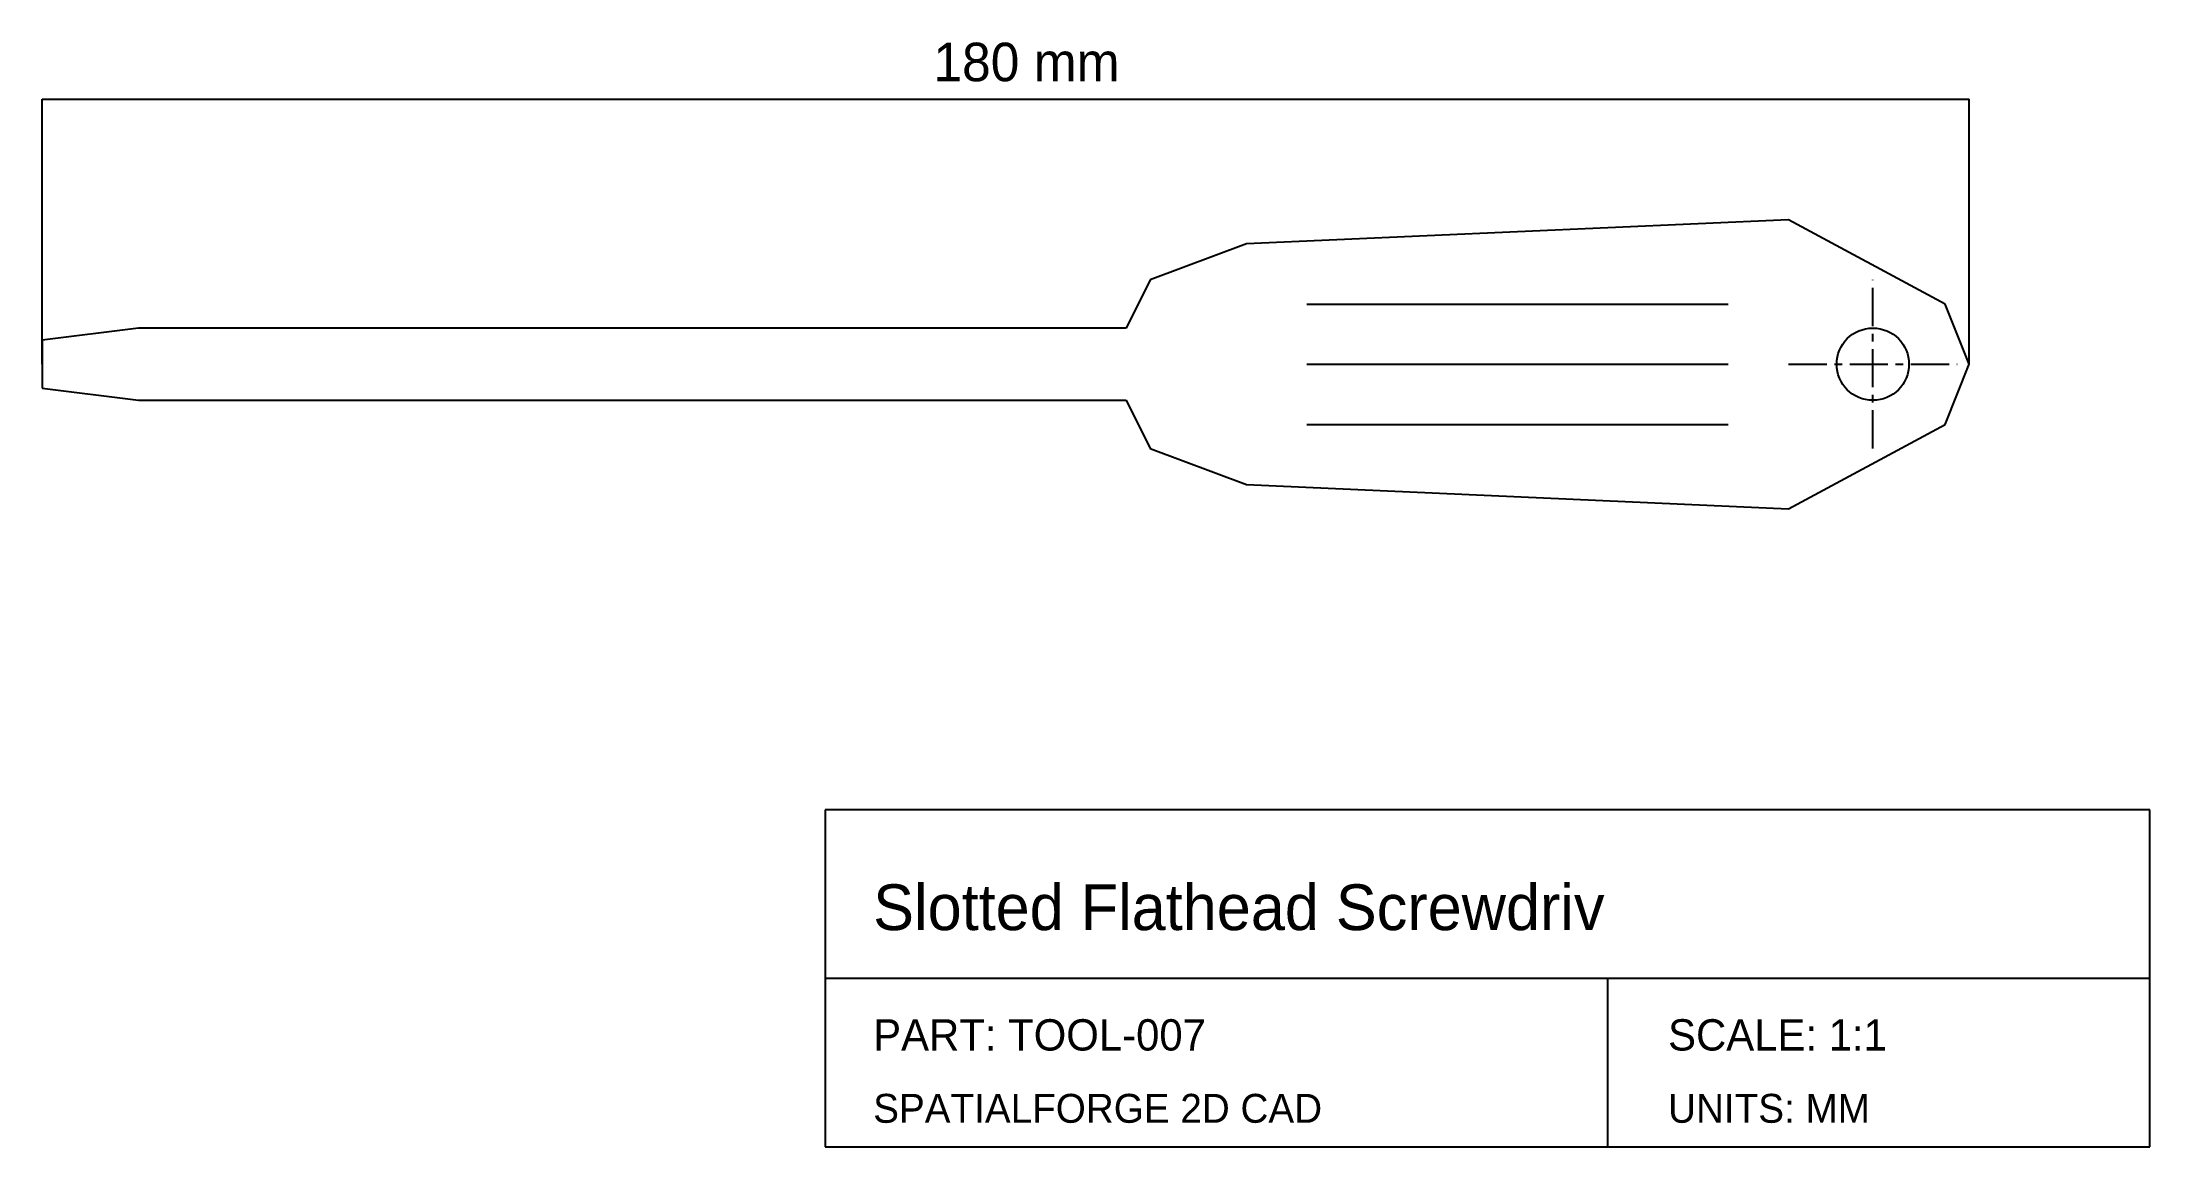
# Model space of a CAD drawing. Header units: millimetres. Extents: x 20 to 195, y -15 to 77.
import ezdxf

# ---------------------------------------------------------------- set-up
doc = ezdxf.new("R2010")
doc.units = ezdxf.units.MM
doc.linetypes.add('CENTER', pattern=[5.08, 3.175, -0.635, 0.635, -0.635])
for name, color, linetype in [('CENTER', 1, 'CENTER'), ('DIM', 3, 'CONTINUOUS'), ('TITLE', 5, 'CONTINUOUS'), ('VISIBLE', 7, 'CONTINUOUS')]:
    doc.layers.add(name, color=color, linetype=linetype)

msp = doc.modelspace()

# ---------------------------------------------------------------- linework, layer by layer
at = {"layer": 'CENTER', "linetype": 'CENTER'}
for p, q in [((172, 43), (172, 57)), ((165, 50), (179, 50))]:
    msp.add_line(p, q, dxfattribs=at)
at = {"layer": 'DIM'}
for p, q in [((20, 50), (20, 72)), ((20, 72), (180, 72)), ((180, 50), (180, 72))]:
    msp.add_line(p, q, dxfattribs=at)
at = {"layer": 'TITLE', "linetype": 'CONTINUOUS'}
for p, q in [((195, 13), (85, 13)), ((85, 13), (85, -15)), ((195, -15), (195, 13)), ((85, -15), (195, -15))]:
    msp.add_line(p, q, dxfattribs=at)
at = {"layer": 'TITLE'}
for p, q in [((85, -1), (195, -1)), ((150, -15), (150, -1))]:
    msp.add_line(p, q, dxfattribs=at)
at = {"layer": 'VISIBLE', "linetype": 'CONTINUOUS'}
for p, q in [((165, 62), (120, 60)), ((178, 55), (165, 62)), ((120, 60), (112, 57)), ((112, 57), (110, 53)), ((180, 50), (178, 55)), ((28, 53), (20, 52)), ((110, 53), (28, 53)), ((20, 52), (20, 48)), ((178, 45), (180, 50)), ((20, 48), (28, 47)), ((28, 47), (110, 47)), ((110, 47), (112, 43)), ((165, 38), (178, 45)), ((112, 43), (120, 40)), ((120, 40), (165, 38))]:
    msp.add_line(p, q, dxfattribs=at)
at = {"layer": 'VISIBLE'}
for p, q in [((125, 55), (160, 55)), ((125, 50), (160, 50)), ((125, 45), (160, 45))]:
    msp.add_line(p, q, dxfattribs=at)
msp.add_circle((172, 50), 3, dxfattribs=at)

# ---------------------------------------------------------------- texts
at = {"layer": 'DIM'}
msp.add_text('180 mm', height=3.2, dxfattribs=at).set_placement((94, 73.5))
at = {"layer": 'TITLE'}
for s, height, p in [('Slotted Flathead Screwdriv', 3.8, (89, 3)), ('PART: TOOL-007', 2.6, (89, -7)), ('SCALE: 1:1', 2.6, (155, -7)), ('SPATIALFORGE 2D CAD', 2.4, (89, -13)), ('UNITS: MM', 2.4, (155, -13))]:
    msp.add_text(s, height=height, dxfattribs=at).set_placement(p)

doc.saveas('drawing.dxf')
